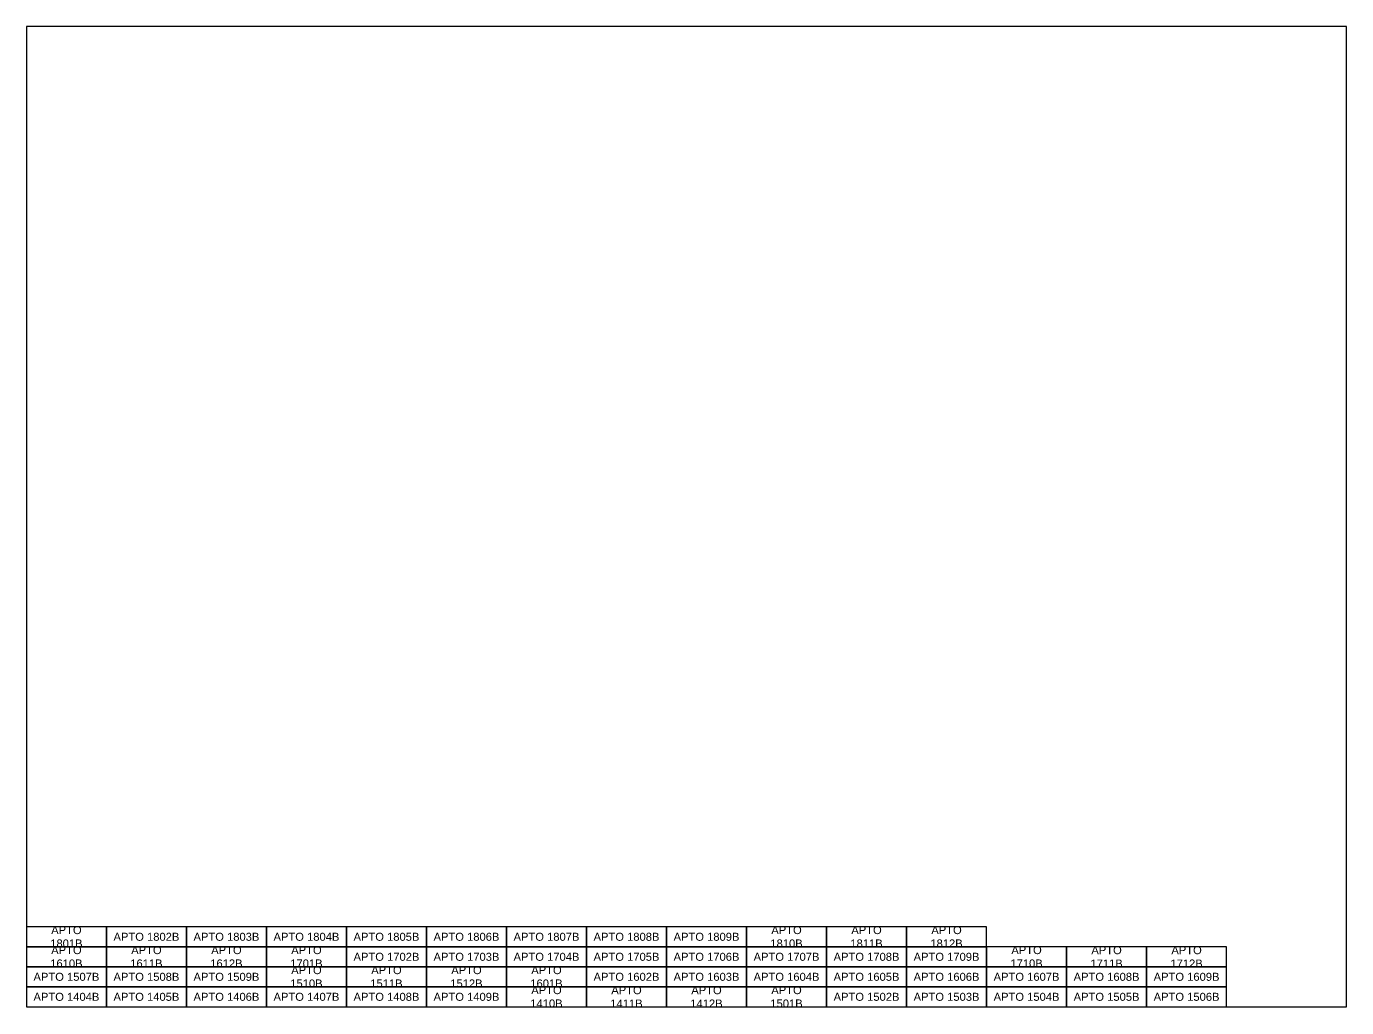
# Model space of a CAD drawing. Header units: metres. Extents: x 0 to 2670, y 0 to 490.
# Drawn here: x 2010 to 2670, y 0 to 490 of the extents above; entities that cross this region are included whole.
import ezdxf

# ---------------------------------------------------------------- set-up
doc = ezdxf.new("R2010")
doc.units = ezdxf.units.M
doc.layers.get('0').update_dxf_attribs({"linetype": 'CONTINUOUS'})
doc.styles.add('Arial', font='Arial')

msp = doc.modelspace()

# ---------------------------------------------------------------- linework, layer by layer
at = {"color": 1}
msp.add_lwpolyline([(2010, 0), (2670, 0), (2670, 490), (2010, 490)], close=True, dxfattribs=at)
at = {"color": 5}
for points in [[(2010, 30), (2050, 30), (2050, 40), (2010, 40)], [(2050, 30), (2090, 30), (2090, 40), (2050, 40)], [(2090, 30), (2130, 30), (2130, 40), (2090, 40)], [(2130, 30), (2170, 30), (2170, 40), (2130, 40)], [(2170, 30), (2210, 30), (2210, 40), (2170, 40)], [(2210, 30), (2250, 30), (2250, 40), (2210, 40)], [(2250, 30), (2290, 30), (2290, 40), (2250, 40)], [(2290, 30), (2330, 30), (2330, 40), (2290, 40)], [(2330, 30), (2370, 30), (2370, 40), (2330, 40)], [(2370, 30), (2410, 30), (2410, 40), (2370, 40)], [(2410, 30), (2450, 30), (2450, 40), (2410, 40)], [(2450, 30), (2490, 30), (2490, 40), (2450, 40)], [(2010, 20), (2050, 20), (2050, 30), (2010, 30)], [(2050, 20), (2090, 20), (2090, 30), (2050, 30)], [(2090, 20), (2130, 20), (2130, 30), (2090, 30)], [(2130, 20), (2170, 20), (2170, 30), (2130, 30)], [(2170, 20), (2210, 20), (2210, 30), (2170, 30)], [(2210, 20), (2250, 20), (2250, 30), (2210, 30)], [(2250, 20), (2290, 20), (2290, 30), (2250, 30)], [(2290, 20), (2330, 20), (2330, 30), (2290, 30)], [(2330, 20), (2370, 20), (2370, 30), (2330, 30)], [(2370, 20), (2410, 20), (2410, 30), (2370, 30)], [(2410, 20), (2450, 20), (2450, 30), (2410, 30)], [(2450, 20), (2490, 20), (2490, 30), (2450, 30)], [(2490, 20), (2530, 20), (2530, 30), (2490, 30)], [(2530, 20), (2570, 20), (2570, 30), (2530, 30)], [(2570, 20), (2610, 20), (2610, 30), (2570, 30)], [(2010, 10), (2050, 10), (2050, 20), (2010, 20)], [(2050, 10), (2090, 10), (2090, 20), (2050, 20)], [(2090, 10), (2130, 10), (2130, 20), (2090, 20)], [(2130, 10), (2170, 10), (2170, 20), (2130, 20)], [(2170, 10), (2210, 10), (2210, 20), (2170, 20)], [(2210, 10), (2250, 10), (2250, 20), (2210, 20)], [(2250, 10), (2290, 10), (2290, 20), (2250, 20)], [(2290, 10), (2330, 10), (2330, 20), (2290, 20)], [(2330, 10), (2370, 10), (2370, 20), (2330, 20)], [(2370, 10), (2410, 10), (2410, 20), (2370, 20)], [(2410, 10), (2450, 10), (2450, 20), (2410, 20)], [(2450, 10), (2490, 10), (2490, 20), (2450, 20)], [(2490, 10), (2530, 10), (2530, 20), (2490, 20)], [(2530, 10), (2570, 10), (2570, 20), (2530, 20)], [(2570, 10), (2610, 10), (2610, 20), (2570, 20)], [(2010, 0), (2050, 0), (2050, 10), (2010, 10)], [(2050, 0), (2090, 0), (2090, 10), (2050, 10)], [(2090, 0), (2130, 0), (2130, 10), (2090, 10)], [(2130, 0), (2170, 0), (2170, 10), (2130, 10)], [(2170, 0), (2210, 0), (2210, 10), (2170, 10)], [(2210, 0), (2250, 0), (2250, 10), (2210, 10)], [(2250, 0), (2290, 0), (2290, 10), (2250, 10)], [(2290, 0), (2330, 0), (2330, 10), (2290, 10)], [(2330, 0), (2370, 0), (2370, 10), (2330, 10)], [(2370, 0), (2410, 0), (2410, 10), (2370, 10)], [(2410, 0), (2450, 0), (2450, 10), (2410, 10)], [(2450, 0), (2490, 0), (2490, 10), (2450, 10)], [(2490, 0), (2530, 0), (2530, 10), (2490, 10)], [(2530, 0), (2570, 0), (2570, 10), (2530, 10)], [(2570, 0), (2610, 0), (2610, 10), (2570, 10)]]:
    msp.add_lwpolyline(points, close=True, dxfattribs=at)

# ---------------------------------------------------------------- texts
at = {"color": 0, "char_height": 4, "attachment_point": 5, "style": 'Arial'}
for s, insert, width in [('APTO 1801B', (2030, 35), 30.5556), ('APTO 1810B', (2390, 35), 30.5556), ('APTO 1811B', (2430, 35), 29.6667), ('APTO 1812B', (2470, 35), 30.5556), ('APTO 1802B', (2070, 35), 31.4444), ('APTO 1803B', (2110, 35), 31.4444), ('APTO 1804B', (2150, 35), 31.8889), ('APTO 1805B', (2190, 35), 31.4444), ('APTO 1806B', (2230, 35), 31.4444), ('APTO 1807B', (2270, 35), 31.4444), ('APTO 1808B', (2310, 35), 31.4444), ('APTO 1809B', (2350, 35), 31.4444), ('APTO 1610B', (2030, 25), 30.5556), ('APTO 1611B', (2070, 25), 29.6667), ('APTO 1612B', (2110, 25), 30.5556), ('APTO 1701B', (2150, 25), 30.5556), ('APTO 1702B', (2190, 25), 31.4444), ('APTO 1703B', (2230, 25), 31.4444), ('APTO 1704B', (2270, 25), 31.8889), ('APTO 1705B', (2310, 25), 31.4444), ('APTO 1706B', (2350, 25), 31.4444), ('APTO 1707B', (2390, 25), 31.4444), ('APTO 1708B', (2430, 25), 31.4444), ('APTO 1709B', (2470, 25), 31.4444), ('APTO 1710B', (2510, 25), 30.5556), ('APTO 1711B', (2550, 25), 29.6667), ('APTO 1712B', (2590, 25), 30.5556), ('APTO 1510B', (2150, 15), 30.5556), ('APTO 1511B', (2190, 15), 29.6667), ('APTO 1512B', (2230, 15), 30.5556), ('APTO 1601B', (2270, 15), 30.5556), ('APTO 1507B', (2030, 15), 31.4444), ('APTO 1508B', (2070, 15), 31.4444), ('APTO 1509B', (2110, 15), 31.4444), ('APTO 1602B', (2310, 15), 31.4444), ('APTO 1603B', (2350, 15), 31.4444), ('APTO 1604B', (2390, 15), 31.8889), ('APTO 1605B', (2430, 15), 31.4444), ('APTO 1606B', (2470, 15), 31.4444), ('APTO 1607B', (2510, 15), 31.4444), ('APTO 1608B', (2550, 15), 31.4444), ('APTO 1609B', (2590, 15), 31.4444), ('APTO 1404B', (2030, 5), 32.3333), ('APTO 1405B', (2070, 5), 31.8889), ('APTO 1406B', (2110, 5), 31.8889), ('APTO 1407B', (2150, 5), 31.8889), ('APTO 1408B', (2190, 5), 31.8889), ('APTO 1409B', (2230, 5), 31.8889), ('APTO 1410B', (2270, 5), 31), ('APTO 1411B', (2310, 5), 30.1111), ('APTO 1412B', (2350, 5), 31), ('APTO 1501B', (2390, 5), 30.5556), ('APTO 1502B', (2430, 5), 31.4444), ('APTO 1503B', (2470, 5), 31.4444), ('APTO 1504B', (2510, 5), 31.8889), ('APTO 1505B', (2550, 5), 31.4444), ('APTO 1506B', (2590, 5), 31.4444)]:
    msp.add_mtext(s, dxfattribs=dict(at, insert=insert, width=width))

doc.saveas('drawing.dxf')
